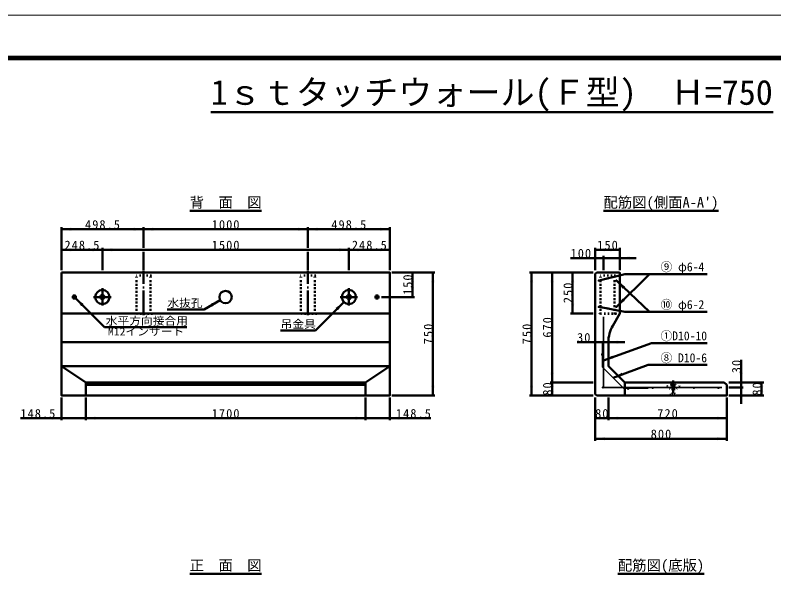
# Model space of a CAD drawing. Units: millimetres, scale not verified, with parts at other scales. Extents: x -2102 to 2102, y -1485 to 1485.
# Drawn here: x -1160 to 686, y 115 to 1485 of the extents above; entities that cross this region are included whole.
import ezdxf
from ezdxf.enums import TextEntityAlignment as Align

# ---------------------------------------------------------------- set-up
doc = ezdxf.new("R2010")
doc.units = ezdxf.units.MM
doc.header["$LTSCALE"] = 5
doc.linetypes.add('DOTTED', pattern=[1.75, 0.25, -1.5])
doc.linetypes.add('LONG_DASHED_DOTTED', pattern=[15.25, 12, -1.5, 0.25, -1.5])
doc.layers.add('0-0_V-nasSTD', color=7, linetype='Continuous', lineweight=50)
doc.styles.add('ＭＳ ゴシック', font='')
doc.styles.get('ＭＳ ゴシック').set_extended_font_data('MS Gothic')

msp = doc.modelspace()

# ---------------------------------------------------------------- linework, layer by layer
at = {"layer": '0-0_V-nasSTD'}
for p, q in [((-684.288, 1248.465), (684.288, 1248.465)), ((-735.608, 1008.689), (-560.608, 1008.689)), ((271.292, 1008.689), (551.292, 1008.689)), ((-1047.508, 968.689), (-1047.508, 863.689)), ((-1047.508, 963.689), (-848.108, 963.689)), ((-848.108, 968.689), (-848.108, 918.689)), ((-848.108, 963.689), (-448.108, 963.689)), ((-448.108, 968.689), (-448.108, 918.689)), ((-448.108, 963.689), (-248.708, 963.689)), ((-248.708, 968.689), (-248.708, 863.689)), ((-1047.508, 913.689), (-948.108, 913.689)), ((-948.108, 918.689), (-948.108, 863.689)), ((-948.108, 913.689), (-348.108, 913.689)), ((-848.108, 908.689), (-848.108, 863.689)), ((-448.108, 908.689), (-448.108, 863.689)), ((-348.108, 918.689), (-348.108, 863.689)), ((-348.108, 913.689), (-248.708, 913.689)), ((251.292, 918.689), (251.292, 863.689)), ((311.292, 913.689), (251.292, 913.689)), ((311.292, 918.689), (311.292, 863.689)), ((191.292, 893.689), (271.292, 893.689)), ((271.292, 898.689), (271.292, 863.689)), ((271.292, 893.689), (311.292, 893.689)), ((311.292, 893.689), (351.292, 893.689)), ((-138.708, 858.689), (-243.708, 858.689)), ((-193.708, 858.689), (-193.708, 798.689)), ((-143.708, 858.689), (-143.708, 558.689)), ((246.292, 858.689), (91.292, 858.689)), ((96.292, 858.689), (96.292, 558.689)), ((146.292, 858.689), (146.292, 590.689)), ((196.292, 858.689), (196.292, 758.689)), ((254.892, 858.689), (251.292, 855.089)), ((251.292, 855.089), (251.292, 562.289)), ((309.292, 858.689), (254.892, 858.689)), ((323.566, 854.689), (261.056, 838.982)), ((383.566, 854.689), (303.546, 775.533)), ((323.566, 854.689), (523.566, 854.689)), ((383.566, 762.689), (303.567, 837.867)), ((-1013.621, 796.002), (-942.91, 725.291)), ((-188.708, 798.689), (-268.708, 798.689)), ((-700.069, 768.689), (-661.098, 791.189)), ((-360.27, 786.527), (-429.343, 717.454)), ((-248.708, 758.689), (-1047.508, 758.689)), ((-790.069, 768.689), (-700.069, 768.689)), ((246.292, 758.689), (191.292, 758.689)), ((323.566, 762.689), (261.072, 774.467)), ((323.566, 762.689), (523.566, 762.689)), ((-942.91, 725.291), (-742.91, 725.291)), ((-429.343, 717.454), (-514.343, 717.454)), ((-248.708, 688.756), (-1047.508, 688.756)), ((-248.708, 688.756), (-1047.508, 688.756)), ((207.292, 688.756), (271.292, 688.756)), ((283.292, 688.756), (271.292, 688.756)), ((271.292, 643.903), (388.566, 686.587)), ((283.292, 688.756), (323.292, 688.756)), ((388.566, 686.587), (523.566, 686.587)), ((-1047.508, 630.689), (-248.708, 630.689)), ((-1047.508, 630.689), (-988.108, 590.689)), ((-308.108, 590.689), (-248.708, 630.689)), ((294.807, 602.204), (380.081, 633.241)), ((380.081, 633.241), (523.566, 633.241)), ((606.292, 590.689), (606.292, 645.689)), ((-988.108, 590.689), (-308.108, 590.689)), ((-988.108, 558.689), (-988.108, 590.689)), ((-988.108, 584.689), (-308.108, 584.689)), ((-308.108, 558.689), (-308.108, 590.689)), ((246.292, 590.689), (141.292, 590.689)), ((146.292, 590.689), (146.292, 558.689)), ((323.292, 590.689), (565.292, 590.689)), ((323.292, 558.689), (323.292, 590.689)), ((565.292, 590.689), (571.292, 584.689)), ((661.292, 590.689), (576.292, 590.689)), ((611.292, 578.689), (576.292, 578.689)), ((606.292, 590.689), (606.292, 578.689)), ((606.292, 578.689), (606.292, 538.689)), ((656.292, 590.689), (656.292, 558.689)), ((-138.708, 558.689), (-243.708, 558.689)), ((246.292, 558.689), (91.292, 558.689)), ((251.292, 562.289), (254.892, 558.689)), ((661.292, 558.689), (576.292, 558.689)), ((-1047.508, 553.689), (-1047.508, 498.689)), ((-988.108, 553.689), (-988.108, 498.689)), ((-308.108, 553.689), (-308.108, 498.689)), ((-248.708, 553.689), (-248.708, 498.689)), ((251.292, 448.689), (251.292, 553.689)), ((283.292, 498.689), (283.292, 553.689)), ((571.292, 448.689), (571.292, 553.689)), ((-1047.508, 503.689), (-1147.508, 503.689)), ((-988.108, 503.689), (-1047.508, 503.689)), ((-248.708, 503.689), (-148.708, 503.689)), ((283.292, 503.689), (251.292, 503.689)), ((571.292, 453.689), (251.292, 453.689)), ((-735.608, 124.889), (-560.608, 124.889)), ((306.292, 124.889), (516.292, 124.889))]:
    msp.add_line(p, q, dxfattribs=at)
at = {"layer": '0-0_V-nasSTD', "linetype": 'DOTTED'}
for p, q in [((-869.108, 858.689), (-866.108, 850.689)), ((-866.108, 758.689), (-866.108, 850.689)), ((-830.108, 850.689), (-866.108, 850.689)), ((-864.108, 758.689), (-864.108, 850.689)), ((-832.108, 758.689), (-832.108, 850.689)), ((-830.108, 850.689), (-827.108, 858.689)), ((-830.108, 758.689), (-830.108, 850.689)), ((-469.108, 858.689), (-466.108, 850.689)), ((-466.108, 758.689), (-466.108, 850.689)), ((-430.108, 850.689), (-466.108, 850.689)), ((-464.108, 758.689), (-464.108, 850.689)), ((-432.108, 758.689), (-432.108, 850.689)), ((-430.108, 850.689), (-427.108, 858.689)), ((-430.108, 758.689), (-430.108, 850.689)), ((260.292, 858.689), (263.292, 850.689)), ((263.292, 758.689), (263.292, 850.689)), ((299.292, 850.689), (263.292, 850.689)), ((265.292, 758.689), (265.292, 850.689)), ((297.292, 758.689), (297.292, 850.689)), ((299.292, 850.689), (302.292, 858.689)), ((299.292, 758.689), (299.292, 850.689)), ((-828.108, 758.689), (-868.108, 758.689)), ((-868.108, 757.889), (-868.108, 758.689)), ((-828.108, 757.889), (-868.108, 757.889)), ((-832.108, 758.689), (-864.108, 758.689)), ((-828.108, 757.889), (-828.108, 758.689)), ((-428.108, 758.689), (-468.108, 758.689)), ((-468.108, 757.889), (-468.108, 758.689)), ((-428.108, 757.889), (-468.108, 757.889)), ((-432.108, 758.689), (-464.108, 758.689)), ((-432.108, 758.689), (-464.108, 758.689)), ((-428.108, 757.889), (-428.108, 758.689)), ((301.292, 758.689), (261.292, 758.689)), ((261.292, 757.889), (261.292, 758.689)), ((301.292, 757.889), (261.292, 757.889)), ((301.292, 757.889), (301.292, 758.689)), ((436.292, 586.689), (446.292, 586.689)), ((436.292, 586.689), (436.292, 583.889)), ((436.292, 583.889), (438.492, 582.689)), ((436.292, 583.889), (446.292, 583.889)), ((438.492, 582.689), (438.492, 562.689)), ((438.492, 582.689), (444.092, 582.689)), ((444.092, 582.689), (446.292, 583.889)), ((444.092, 582.689), (444.092, 562.689)), ((446.292, 586.689), (446.292, 583.889)), ((434.292, 560.689), (438.492, 562.689)), ((434.292, 560.689), (434.292, 559.489)), ((434.292, 560.689), (448.292, 560.689)), ((434.292, 559.489), (448.292, 559.489)), ((438.492, 562.689), (444.092, 562.689)), ((444.092, 562.689), (448.292, 560.689)), ((448.292, 560.689), (448.292, 559.489))]:
    msp.add_line(p, q, dxfattribs=at)
at = {"layer": '0-0_V-nasSTD', "linetype": 'LONG_DASHED_DOTTED'}
for p, q in [((-848.108, 754.689), (-848.108, 862.689)), ((-448.108, 754.689), (-448.108, 862.689)), ((-948.108, 820.489), (-948.108, 778.089)), ((-348.108, 820.489), (-348.108, 778.089)), ((-1022.308, 798.689), (-1010.308, 798.689)), ((-1016.308, 792.689), (-1016.308, 804.689)), ((-969.308, 798.689), (-926.908, 798.689)), ((-369.308, 798.689), (-326.908, 798.689)), ((-285.908, 798.689), (-273.908, 798.689)), ((-279.908, 792.689), (-279.908, 804.689)), ((441.292, 595.689), (441.292, 565.689))]:
    msp.add_line(p, q, dxfattribs=at)
at = {"layer": '0-0_V-nasSTD', "lineweight": 35}
for p, q in [((269.292, 687.719), (269.292, 627.719)), ((269.292, 627.719), (320.322, 576.689)), ((320.322, 576.689), (380.322, 576.689))]:
    msp.add_line(p, q, dxfattribs=at)
at = {"layer": '0-0_V-nasSTD', "lineweight": 18}
for points in [[(-2102.5, -1485), (-2102.5, 1485), (2102.5, 1485), (2102.5, -1485)], [(-2002.5, -1385), (-2002.5, 1385), (2002.5, 1385), (2002.5, -1385)]]:
    msp.add_lwpolyline(points, close=True, dxfattribs=at)
at = {"layer": '0-0_V-nasSTD', "lineweight": 100}
msp.add_lwpolyline([(1997.5, -1380), (1997.5, 1380), (-1997.5, 1380)], dxfattribs=at)
at = {"layer": '0-0_V-nasSTD'}
msp.add_lwpolyline([(-1047.508, 858.689), (-1047.508, 558.689), (-248.708, 558.689), (-248.708, 858.689)], close=True, dxfattribs=at)
for points in [[(311.292, 856.689), (311.292, 758.689), (294.01, 728.756)], [(283.292, 688.756), (283.292, 630.689), (323.292, 590.689)], [(254.892, 558.689), (571.292, 558.689), (571.292, 584.689)], [(-988.108, 503.689), (-308.108, 503.689), (-248.708, 503.689)], [(571.292, 503.689), (283.292, 503.689), (251.292, 503.689)]]:
    msp.add_lwpolyline(points, dxfattribs=at)
at = {"layer": '0-0_V-nasSTD', "lineweight": 35}
msp.add_lwpolyline([(271.292, 750.689), (271.292, 578.689), (559.292, 578.689)], dxfattribs=at)
for centre in [(259.892, 838.689), (302.692, 838.689), (259.892, 774.689), (302.692, 774.689), (268.092, 658.689), (270.092, 578.689), (331.292, 575.489), (391.292, 577.489), (491.292, 577.489), (551.292, 577.489)]:
    msp.add_circle(centre, 1.2, dxfattribs=at)
at = {"layer": '0-0_V-nasSTD'}
for centre, radius in [((-948.108, 798.689), 17.2), ((-648.108, 798.689), 15), ((-348.108, 798.689), 17.2), ((-1016.308, 798.689), 3.8), ((-1016.308, 798.689), 2.4), ((-1016.308, 798.689), 2), ((-948.108, 798.689), 5), ((-348.108, 798.689), 5), ((-279.908, 798.689), 3.8), ((-279.908, 798.689), 2.4), ((-279.908, 798.689), 2)]:
    msp.add_circle(centre, radius, dxfattribs=at)
for centre, radius, start, end in [((309.292, 856.689), 2, 0, 90), ((363.292, 688.756), 80, 150, 180)]:
    msp.add_arc(centre, radius, start, end, dxfattribs=at)
at = {"layer": '0-0_V-nasSTD', "linetype": 'DOTTED'}
msp.add_arc((441.292, 590.689), 17.2, 180, 0, dxfattribs=at)
at = {"layer": '0-0_V-nasSTD'}
for points in [[(-1047.508, 963.689), (-1023.508, 963.689), (-1023.508, 967.689)], [(-1047.508, 963.689), (-1023.508, 959.689), (-1023.508, 963.689)], [(-872.108, 963.689), (-872.108, 967.689), (-848.108, 963.689)], [(-872.108, 959.689), (-872.108, 963.689), (-848.108, 963.689)], [(-848.108, 963.689), (-824.108, 963.689), (-824.108, 967.689)], [(-848.108, 963.689), (-824.108, 959.689), (-824.108, 963.689)], [(-472.108, 963.689), (-472.108, 967.689), (-448.108, 963.689)], [(-472.108, 959.689), (-472.108, 963.689), (-448.108, 963.689)], [(-448.108, 963.689), (-424.108, 963.689), (-424.108, 967.689)], [(-448.108, 963.689), (-424.108, 959.689), (-424.108, 963.689)], [(-272.708, 963.689), (-272.708, 967.689), (-248.708, 963.689)], [(-272.708, 959.689), (-272.708, 963.689), (-248.708, 963.689)], [(-1047.508, 913.689), (-1023.508, 913.689), (-1023.508, 917.689)], [(-1047.508, 913.689), (-1023.508, 909.689), (-1023.508, 913.689)], [(-972.108, 913.689), (-972.108, 917.689), (-948.108, 913.689)], [(-972.108, 909.689), (-972.108, 913.689), (-948.108, 913.689)], [(-948.108, 913.689), (-924.108, 913.689), (-924.108, 917.689)], [(-948.108, 913.689), (-924.108, 909.689), (-924.108, 913.689)], [(-372.108, 913.689), (-372.108, 917.689), (-348.108, 913.689)], [(-372.108, 909.689), (-372.108, 913.689), (-348.108, 913.689)], [(-348.108, 913.689), (-324.108, 913.689), (-324.108, 917.689)], [(-348.108, 913.689), (-324.108, 909.689), (-324.108, 913.689)], [(-272.708, 913.689), (-272.708, 917.689), (-248.708, 913.689)], [(-272.708, 909.689), (-272.708, 913.689), (-248.708, 913.689)], [(251.292, 913.689), (275.292, 913.689), (275.292, 917.689)], [(251.292, 913.689), (275.292, 909.689), (275.292, 913.689)], [(287.292, 913.689), (287.292, 917.689), (311.292, 913.689)], [(287.292, 909.689), (287.292, 913.689), (311.292, 913.689)], [(247.292, 893.689), (247.292, 897.689), (271.292, 893.689)], [(247.292, 889.689), (247.292, 893.689), (271.292, 893.689)], [(311.292, 893.689), (335.292, 893.689), (335.292, 897.689)], [(311.292, 893.689), (335.292, 889.689), (335.292, 893.689)], [(-197.708, 834.689), (-193.708, 834.689), (-193.708, 858.689)], [(-193.708, 834.689), (-193.708, 858.689), (-189.708, 834.689)], [(-147.708, 834.689), (-143.708, 834.689), (-143.708, 858.689)], [(-143.708, 834.689), (-143.708, 858.689), (-139.708, 834.689)], [(92.292, 834.689), (96.292, 834.689), (96.292, 858.689)], [(96.292, 834.689), (96.292, 858.689), (100.292, 834.689)], [(142.292, 834.689), (146.292, 834.689), (146.292, 858.689)], [(146.292, 834.689), (146.292, 858.689), (150.292, 834.689)], [(192.292, 834.689), (196.292, 834.689), (196.292, 858.689)], [(196.292, 834.689), (196.292, 858.689), (200.292, 834.689)], [(261.056, 838.982), (283.358, 848.71), (284.333, 844.83)], [(261.056, 838.982), (284.333, 844.83), (285.308, 840.951)], [(303.567, 837.867), (318.317, 818.517), (321.056, 821.432)], [(303.567, 837.867), (321.056, 821.432), (323.796, 824.347)], [(-197.708, 822.689), (-193.708, 798.689), (-193.708, 822.689)], [(-193.708, 798.689), (-193.708, 822.689), (-189.708, 822.689)], [(-1013.621, 796.002), (-999.478, 776.203), (-996.65, 779.032)], [(-1013.621, 796.002), (-996.65, 779.032), (-993.822, 781.86)], [(303.546, 775.533), (317.795, 795.255), (320.608, 792.411)], [(-683.883, 782.653), (-681.883, 779.189), (-661.098, 791.189)], [(-681.883, 779.189), (-679.883, 775.725), (-661.098, 791.189)], [(-380.069, 772.385), (-377.24, 769.556), (-360.27, 786.527)], [(-377.24, 769.556), (-374.412, 766.728), (-360.27, 786.527)], [(192.292, 782.689), (196.292, 758.689), (196.292, 782.689)], [(196.292, 758.689), (196.292, 782.689), (200.292, 782.689)], [(303.546, 775.533), (320.608, 792.411), (323.421, 789.567)], [(261.072, 774.467), (283.916, 766.091), (284.657, 770.022)], [(261.072, 774.467), (284.657, 770.022), (285.397, 773.953)], [(247.292, 688.756), (247.292, 692.756), (271.292, 688.756)], [(247.292, 684.756), (247.292, 688.756), (271.292, 688.756)], [(283.292, 688.756), (307.292, 688.756), (307.292, 692.756)], [(283.292, 688.756), (307.292, 684.756), (307.292, 688.756)], [(271.292, 643.903), (292.477, 655.87), (293.845, 652.112)], [(271.292, 643.903), (293.845, 652.112), (295.213, 648.353)], [(142.292, 614.689), (146.292, 590.689), (146.292, 614.689)], [(146.292, 590.689), (146.292, 614.689), (150.292, 614.689)], [(294.807, 602.204), (315.992, 614.171), (317.36, 610.412)], [(294.807, 602.204), (317.36, 610.412), (318.728, 606.654)], [(602.292, 614.689), (606.292, 590.689), (606.292, 614.689)], [(606.292, 590.689), (606.292, 614.689), (610.292, 614.689)], [(-147.708, 582.689), (-143.708, 558.689), (-143.708, 582.689)], [(-143.708, 558.689), (-143.708, 582.689), (-139.708, 582.689)], [(92.292, 582.689), (96.292, 558.689), (96.292, 582.689)], [(96.292, 558.689), (96.292, 582.689), (100.292, 582.689)], [(142.292, 566.689), (146.292, 566.689), (146.292, 590.689)], [(142.292, 582.689), (146.292, 558.689), (146.292, 582.689)], [(146.292, 566.689), (146.292, 590.689), (150.292, 566.689)], [(146.292, 558.689), (146.292, 582.689), (150.292, 582.689)], [(602.292, 554.689), (606.292, 554.689), (606.292, 578.689)], [(606.292, 554.689), (606.292, 578.689), (610.292, 554.689)], [(652.292, 566.689), (656.292, 566.689), (656.292, 590.689)], [(652.292, 582.689), (656.292, 558.689), (656.292, 582.689)], [(656.292, 566.689), (656.292, 590.689), (660.292, 566.689)], [(656.292, 558.689), (656.292, 582.689), (660.292, 582.689)], [(-1071.508, 503.689), (-1071.508, 507.689), (-1047.508, 503.689)], [(-1071.508, 499.689), (-1071.508, 503.689), (-1047.508, 503.689)], [(-988.108, 503.689), (-964.108, 503.689), (-964.108, 507.689)], [(-988.108, 503.689), (-964.108, 499.689), (-964.108, 503.689)], [(-332.108, 503.689), (-332.108, 507.689), (-308.108, 503.689)], [(-332.108, 499.689), (-332.108, 503.689), (-308.108, 503.689)], [(-248.708, 503.689), (-224.708, 503.689), (-224.708, 507.689)], [(-248.708, 503.689), (-224.708, 499.689), (-224.708, 503.689)], [(251.292, 503.689), (275.292, 503.689), (275.292, 507.689)], [(251.292, 503.689), (275.292, 499.689), (275.292, 503.689)], [(259.292, 503.689), (259.292, 507.689), (283.292, 503.689)], [(259.292, 499.689), (259.292, 503.689), (283.292, 503.689)], [(283.292, 503.689), (307.292, 503.689), (307.292, 507.689)], [(283.292, 503.689), (307.292, 499.689), (307.292, 503.689)], [(547.292, 503.689), (547.292, 507.689), (571.292, 503.689)], [(547.292, 499.689), (547.292, 503.689), (571.292, 503.689)], [(251.292, 453.689), (275.292, 453.689), (275.292, 457.689)], [(251.292, 453.689), (275.292, 449.689), (275.292, 453.689)], [(547.292, 453.689), (547.292, 457.689), (571.292, 453.689)], [(547.292, 449.689), (547.292, 453.689), (571.292, 453.689)]]:
    msp.add_solid(points, dxfattribs=at)

# ---------------------------------------------------------------- texts
at = {"layer": '0-0_V-nasSTD', "style": 'ＭＳ ゴシック'}
for s, height, p in [('1ｓｔタッチウォール(Ｆ型)  Ｈ=750', 60.81, (-684.288, 1248.465)), ('背\u3000面\u3000図', 25.66, (-735.608, 1008.689)), ("配筋図(側面A-A')", 25.66, (271.292, 1008.689)), ('正\u3000面\u3000図', 25.66, (-735.608, 124.889)), ('配筋図(底版)', 25.66, (306.292, 124.889))]:
    msp.add_text(s, height=height, dxfattribs=at).set_placement(p, align=Align.BOTTOM_LEFT)
for s, height, width, p in [('⑨ φ6-4', 21.85, 0.95, (410.296, 854.689)), ('水抜孔', 19.06, 1.1, (-790.069, 768.689)), ('⑩ φ6-2', 21.85, 0.95, (410.296, 762.689)), ('水平方向接合用', 19.06, 1.1, (-939.91, 725.291)), ('吊金具', 19.06, 1.1, (-514.343, 717.454)), ('M12インサート', 19.06, 1.1, (-934.66, 699.291)), ('①D10-10', 21.85, 0.95, (410.296, 686.587)), ('⑧ D10-6', 21.85, 0.95, (410.296, 633.241))]:
    msp.add_text(s, height=height, dxfattribs=dict(at, width=width)).set_placement(p, align=Align.BOTTOM_LEFT)
at = {"layer": '0-0_V-nasSTD', "char_height": 21.99, "attachment_point": 7, "style": 'ＭＳ ゴシック'}
for s, insert in [('\\T1.17;498.5', (-990.308, 963.689)), ('\\T1.17;1000', (-681.858, 963.689)), ('\\T1.17;498.5', (-390.908, 963.689)), ('\\T1.17;248.5', (-1040.308, 913.689)), ('\\T1.17;1500', (-681.858, 913.689)), ('\\T1.17;248.5', (-340.908, 913.689)), ('\\T1.17;150', (256.292, 913.689)), ('\\T1.17;100', (191.292, 893.689)), ('\\T1.17;30', (207.042, 688.756)), ('\\T1.17;148.5', (-1147.508, 503.689)), ('\\T1.17;1700', (-681.858, 503.689)), ('\\T1.17;148.5', (-233.708, 503.689)), ('\\T1.17;80', (251.042, 503.689)), ('\\T1.17;720', (402.292, 503.689)), ('\\T1.17;800', (386.292, 453.689))]:
    msp.add_mtext(s, dxfattribs=dict(at, insert=insert))
at = {"layer": '0-0_V-nasSTD', "char_height": 21.99, "attachment_point": 7, "rotation": 90, "style": 'ＭＳ ゴシック'}
for s, insert in [('\\T1.17;150', (-193.708, 803.689)), ('\\T1.17;250', (196.292, 783.689)), ('\\T1.17;670', (146.292, 699.689)), ('\\T1.17;750', (-143.708, 683.689)), ('\\T1.17;750', (96.292, 683.689)), ('\\T1.17;30', (606.292, 613.189)), ('\\T1.17;80', (146.292, 558.439)), ('\\T1.17;80', (656.292, 558.439))]:
    msp.add_mtext(s, dxfattribs=dict(at, insert=insert))

doc.saveas('drawing.dxf')
